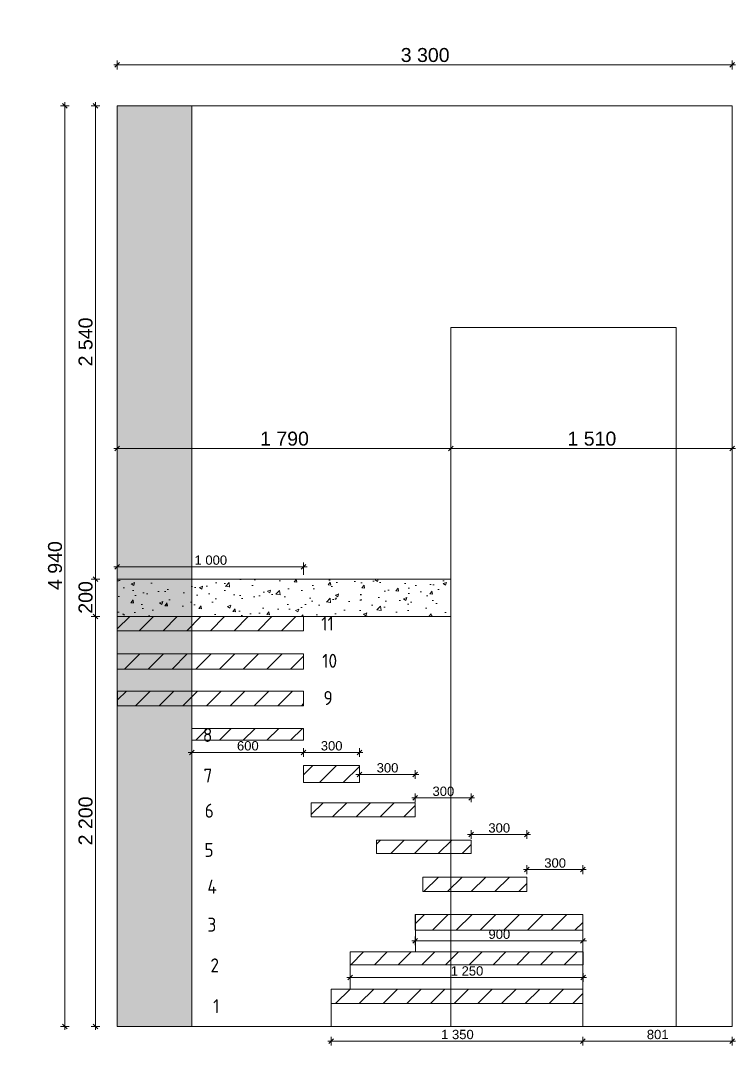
# Model space of a CAD drawing. Header units: millimetres. Extents: x 2336463 to 2579121, y 595385 to 778077.
# Drawn here: x 2513942 to 2517780, y 655423 to 660923 of the extents above; entities that cross this region are included whole.
import ezdxf

# ---------------------------------------------------------------- set-up
doc = ezdxf.new("R2010")
doc.units = ezdxf.units.MM
doc.header["$MEASUREMENT"] = 0
doc.layers.add('1 Планировка размеры', color=7, linetype='Continuous')
for name, color, linetype, lineweight, true_color in [('1 Планировка размеры_Ном._пера__242', 7, 'Continuous', 13, 0x1b55b5), ('MEP - Отопление и Вентиляция.ОВ_Ном._пера__58', 7, 'Continuous', 5, 0xdf0000), ('Конструктив - Стены Несущие_Ном._пера__242', 7, 'Continuous', 13, 0x1b55b5)]:
    doc.layers.add(name, color=color, linetype=linetype, lineweight=lineweight, true_color=true_color)
for name, color, linetype, lineweight in [('1 Планировка_Ном._пера__1', 7, 'Continuous', 13), ('1 Планировка_Ном._пера__101', 252, 'Continuous', 5), ('Конструктив - Стены Несущие_Ном._пера__1', 7, 'Continuous', 13), ('Конструктив - Стены Несущие_Ном._пера__101', 252, 'Continuous', 5)]:
    doc.layers.add(name, color=color, linetype=linetype, lineweight=lineweight)
doc.styles.add('СГЕНЕРИР_СТИЛЬ_1', font='arial.ttf')
doc.styles.add('СГЕНЕРИР_СТИЛЬ_4', font='isocp.shx')
doc.dimstyles.new('СГЕНЕРИР_СТИЛЬ__1', dxfattribs={"dimtxt": 75, "dimasz": 23.75, "dimexe": 0.18, "dimexo": 300, "dimgap": 0, "dimtad": 1, "dimtih": 1, "dimtoh": 1, "dimdec": 0, "dimzin": 0, "dimdsep": 46, "dimtxsty": 'СГЕНЕРИР_СТИЛЬ_1', "dimblk": 'ARROWHEAD_6', "dimblk1": 'ARROWHEAD_6', "dimblk2": 'ARROWHEAD_6', "dimcen": 0.09, "dimclrd": 256, "dimclre": 256, "dimclrt": 256, "dimazin": 0, "dimtfac": 1, "dimtdec": 4, "dimtmove": 0, "dimatfit": 3, "dimfxl": 0, "dimtolj": 1, "dimtzin": 0, "dimarcsym": 0})
doc.dimstyles.new('СГЕНЕРИР_СТИЛЬ__10', dxfattribs={"dimtxt": 50, "dimasz": 23.75, "dimexe": 0.18, "dimexo": 300, "dimgap": 0, "dimtad": 1, "dimtih": 1, "dimtoh": 1, "dimdec": 0, "dimzin": 0, "dimdsep": 46, "dimtxsty": 'СГЕНЕРИР_СТИЛЬ_1', "dimblk": 'ARROWHEAD_6', "dimblk1": 'ARROWHEAD_6', "dimblk2": 'ARROWHEAD_6', "dimcen": 0.09, "dimclrd": 256, "dimclre": 256, "dimclrt": 256, "dimazin": 0, "dimtfac": 1, "dimtdec": 4, "dimtmove": 0, "dimatfit": 3, "dimfxl": 0, "dimtolj": 1, "dimtzin": 0, "dimarcsym": 0})
doc.dimstyles.new('СГЕНЕРИР_СТИЛЬ__2', dxfattribs={"dimtxt": 75, "dimasz": 23.75, "dimexe": 0.18, "dimexo": 300, "dimgap": 0, "dimtad": 1, "dimdec": 0, "dimzin": 0, "dimdsep": 46, "dimtxsty": 'СГЕНЕРИР_СТИЛЬ_1', "dimblk": 'ARROWHEAD_6', "dimblk1": 'ARROWHEAD_6', "dimblk2": 'ARROWHEAD_6', "dimcen": 0.09, "dimclrd": 256, "dimclre": 256, "dimclrt": 256, "dimazin": 0, "dimtfac": 1, "dimtdec": 4, "dimtmove": 0, "dimatfit": 3, "dimfxl": 0, "dimtolj": 1, "dimtzin": 0, "dimarcsym": 0})
pattern_1 = [(45, (2086872.015, 585813.69), (-63.639609, 63.639609), [])]

# ---------------------------------------------------------------- blocks, each defined once
blk = doc.blocks.new('*D2877', base_point=(2086872, 585813.7))
at = {"layer": '1 Планировка размеры_Ном._пера__242', "color": 152, "linetype": 'Continuous', "lineweight": 13, "true_color": 0x1b55b5}
for p, q in [((2514461, 660660.6), (2514461, 660707.5)), ((2517761, 660660.6), (2517761, 660707.5)), ((2514442.3, 660684.1), (2514461, 660684.1)), ((2514473.5, 660696.6), (2514448.5, 660671.6)), ((2514461, 660684.1), (2517761, 660684.1)), ((2517748.5, 660671.6), (2517773.5, 660696.6)), ((2517761, 660684.1), (2517779.8, 660684.1))]:
    blk.add_line(p, q, dxfattribs=at)
at = {"layer": '1 Планировка размеры_Ном._пера__242', "color": 152, "lineweight": 13, "true_color": 0x1b55b5, "insert": (2515982.8, 660699.1), "char_height": 75, "attachment_point": 7, "style": 'СГЕНЕРИР_СТИЛЬ_1'}
blk.add_mtext('\\A1;{\\pql;\\fArial|b0|i0|c204|p38;3\xa0300}', dxfattribs=at)
blk = doc.blocks.new('ARROWHEAD_6')
at = {"color": 0, "linetype": 'Continuous', "lineweight": 0}
for p, q in [((0, 0), (-1, 0)), ((-0.5, -0.5), (0.5, 0.5))]:
    blk.add_line(p, q, dxfattribs=at)
blk = doc.blocks.new('*D2878', base_point=(2086872, 585813.7))
at = {"layer": '1 Планировка размеры_Ном._пера__242', "color": 152, "linetype": 'Continuous', "lineweight": 13, "true_color": 0x1b55b5}
for p, q in [((2514180.6, 660465.1), (2514180.6, 660483.8)), ((2514204, 660465.1), (2514157.1, 660465.1)), ((2514193.1, 660452.6), (2514168.1, 660477.6)), ((2514180.6, 655525.1), (2514180.6, 660465.1)), ((2514168.1, 655537.6), (2514193.1, 655512.6)), ((2514204, 655525.1), (2514157.1, 655525.1)), ((2514180.6, 655506.3), (2514180.6, 655525.1))]:
    blk.add_line(p, q, dxfattribs=at)
at = {"layer": '1 Планировка размеры_Ном._пера__242', "color": 152, "lineweight": 13, "true_color": 0x1b55b5, "insert": (2514165.6, 657866.8), "char_height": 75, "attachment_point": 7, "rotation": 90, "style": 'СГЕНЕРИР_СТИЛЬ_1'}
blk.add_mtext('\\A1;{\\pql;\\fArial|b0|i0|c204|p38;4\xa0940}', dxfattribs=at)
blk = doc.blocks.new('*D2879', base_point=(2086872, 585813.7))
at = {"layer": '1 Планировка размеры_Ном._пера__242', "color": 152, "linetype": 'Continuous', "lineweight": 13, "true_color": 0x1b55b5}
for p, q in [((2514442.3, 658625.7), (2514461, 658625.7)), ((2514473.5, 658638.2), (2514448.5, 658613.2)), ((2514461, 658225.1), (2514461, 658649.1)), ((2514461, 658625.7), (2516251, 658625.7)), ((2516263.5, 658638.2), (2516238.5, 658613.2)), ((2516251, 658225.1), (2516251, 658649.1))]:
    blk.add_line(p, q, dxfattribs=at)
at = {"layer": '1 Планировка размеры_Ном._пера__242', "color": 152, "lineweight": 13, "true_color": 0x1b55b5, "insert": (2515227.8, 658640.7), "char_height": 75, "attachment_point": 7, "style": 'СГЕНЕРИР_СТИЛЬ_1'}
blk.add_mtext('\\A1;{\\pql;\\fArial|b0|i0|c204|p38;1\xa0790}', dxfattribs=at)
blk = doc.blocks.new('*D2880', base_point=(2086872, 585813.7))
at = {"layer": '1 Планировка размеры_Ном._пера__242', "color": 152, "linetype": 'Continuous', "lineweight": 13, "true_color": 0x1b55b5}
for p, q in [((2516263.5, 658638.2), (2516238.5, 658613.2)), ((2516251, 658225.1), (2516251, 658649.1)), ((2516251, 658625.7), (2517761, 658625.7)), ((2517748.5, 658613.2), (2517773.5, 658638.2)), ((2517761, 655825.1), (2517761, 658649.1)), ((2517761, 658625.7), (2517779.8, 658625.7))]:
    blk.add_line(p, q, dxfattribs=at)
at = {"layer": '1 Планировка размеры_Ном._пера__242', "color": 152, "lineweight": 13, "true_color": 0x1b55b5, "insert": (2516877.8, 658640.7), "char_height": 75, "attachment_point": 7, "style": 'СГЕНЕРИР_СТИЛЬ_1'}
blk.add_mtext('\\A1;{\\pql;\\fArial|b0|i0|c204|p38;1\xa0510}', dxfattribs=at)
blk = doc.blocks.new('*D2881', base_point=(2086872, 585813.7))
at = {"layer": '1 Планировка размеры_Ном._пера__242', "color": 152, "linetype": 'Continuous', "lineweight": 13, "true_color": 0x1b55b5}
for p, q in [((2514331.9, 657737.6), (2514356.9, 657712.6)), ((2514367.9, 657725.1), (2514321, 657725.1)), ((2514344.4, 655525.1), (2514344.4, 657725.1)), ((2514331.9, 655537.6), (2514356.9, 655512.6)), ((2514367.9, 655525.1), (2514321, 655525.1)), ((2514344.4, 655506.3), (2514344.4, 655525.1))]:
    blk.add_line(p, q, dxfattribs=at)
at = {"layer": '1 Планировка размеры_Ном._пера__242', "color": 152, "lineweight": 13, "true_color": 0x1b55b5, "insert": (2514329.4, 656496.8), "char_height": 75, "attachment_point": 7, "rotation": 90, "style": 'СГЕНЕРИР_СТИЛЬ_1'}
blk.add_mtext('\\A1;{\\pql;\\fArial|b0|i0|c204|p38;2\xa0200}', dxfattribs=at)
blk = doc.blocks.new('*D2882', base_point=(2086872, 585813.7))
at = {"layer": '1 Планировка размеры_Ном._пера__242', "color": 152, "linetype": 'Continuous', "lineweight": 13, "true_color": 0x1b55b5}
for p, q in [((2514367.9, 657925.1), (2514321, 657925.1)), ((2514331.9, 657937.6), (2514356.9, 657912.6)), ((2514344.4, 657725.1), (2514344.4, 657925.1)), ((2514331.9, 657737.6), (2514356.9, 657712.6)), ((2514367.9, 657725.1), (2514321, 657725.1))]:
    blk.add_line(p, q, dxfattribs=at)
at = {"layer": '1 Планировка размеры_Ном._пера__242', "color": 152, "lineweight": 13, "true_color": 0x1b55b5, "insert": (2514329.4, 657739.7), "char_height": 75, "attachment_point": 7, "rotation": 90, "style": 'СГЕНЕРИР_СТИЛЬ_1'}
blk.add_mtext('\\A1;{\\pql;\\fArial|b0|i0|c204|p38;200}', dxfattribs=at)
blk = doc.blocks.new('*D2883', base_point=(2086872, 585813.7))
at = {"layer": '1 Планировка размеры_Ном._пера__242', "color": 152, "linetype": 'Continuous', "lineweight": 13, "true_color": 0x1b55b5}
for p, q in [((2514344.4, 660465.1), (2514344.4, 660483.8)), ((2514367.9, 660465.1), (2514321, 660465.1)), ((2514356.9, 660452.6), (2514331.9, 660477.6)), ((2514344.4, 657925.1), (2514344.4, 660465.1)), ((2514367.9, 657925.1), (2514321, 657925.1)), ((2514331.9, 657937.6), (2514356.9, 657912.6))]:
    blk.add_line(p, q, dxfattribs=at)
at = {"layer": '1 Планировка размеры_Ном._пера__242', "color": 152, "lineweight": 13, "true_color": 0x1b55b5, "insert": (2514329.4, 659066.8), "char_height": 75, "attachment_point": 7, "rotation": 90, "style": 'СГЕНЕРИР_СТИЛЬ_1'}
blk.add_mtext('\\A1;{\\pql;\\fArial|b0|i0|c204|p38;2\xa0540}', dxfattribs=at)
blk = doc.blocks.new('*D3096', base_point=(2086872, 585813.7))
at = {"layer": '1 Планировка размеры_Ном._пера__242', "color": 152, "linetype": 'Continuous', "lineweight": 13, "true_color": 0x1b55b5}
for p, q in [((2516041.7, 656751.4), (2516060.5, 656751.4)), ((2516073, 656763.9), (2516048, 656738.9)), ((2516060.5, 656728), (2516060.5, 656774.8)), ((2516060.5, 656751.4), (2516360.1, 656751.4)), ((2516347.6, 656738.9), (2516372.6, 656763.9)), ((2516360.1, 656728), (2516360.1, 656774.8)), ((2516360.1, 656751.4), (2516378.8, 656751.4))]:
    blk.add_line(p, q, dxfattribs=at)
at = {"layer": '1 Планировка размеры_Ном._пера__242', "color": 152, "lineweight": 13, "true_color": 0x1b55b5, "insert": (2516153.4, 656761.4), "char_height": 50, "attachment_point": 7, "style": 'СГЕНЕРИР_СТИЛЬ_1'}
blk.add_mtext('\\A1;{\\pql;\\fArial|b0|i0|c204|p38;300}', dxfattribs=at)
blk = doc.blocks.new('*D3097', base_point=(2086872, 585813.7))
at = {"layer": '1 Планировка размеры_Ном._пера__242', "color": 152, "linetype": 'Continuous', "lineweight": 13, "true_color": 0x1b55b5}
for p, q in [((2515742, 656877.2), (2515760.7, 656877.2)), ((2515773.2, 656889.7), (2515748.2, 656864.7)), ((2515760.7, 656853.8), (2515760.7, 656900.7)), ((2515760.7, 656877.2), (2516060.5, 656877.2)), ((2516048, 656864.7), (2516073, 656889.7)), ((2516060.5, 656853.8), (2516060.5, 656900.7)), ((2516060.5, 656877.2), (2516079.2, 656877.2))]:
    blk.add_line(p, q, dxfattribs=at)
at = {"layer": '1 Планировка размеры_Ном._пера__242', "color": 152, "lineweight": 13, "true_color": 0x1b55b5, "insert": (2515853.7, 656887.2), "char_height": 50, "attachment_point": 7, "style": 'СГЕНЕРИР_СТИЛЬ_1'}
blk.add_mtext('\\A1;{\\pql;\\fArial|b0|i0|c204|p38;300}', dxfattribs=at)
blk = doc.blocks.new('*D3098', base_point=(2086872, 585813.7))
at = {"layer": '1 Планировка размеры_Ном._пера__242', "color": 152, "linetype": 'Continuous', "lineweight": 13, "true_color": 0x1b55b5}
for p, q in [((2514861, 656971.9), (2514861, 657018.7)), ((2515460.6, 656971.9), (2515460.6, 657018.7)), ((2514842.3, 656995.3), (2514861, 656995.3)), ((2514873.5, 657007.8), (2514848.5, 656982.8)), ((2514861, 656995.3), (2515460.6, 656995.3)), ((2515473.1, 657007.8), (2515448.1, 656982.8))]:
    blk.add_line(p, q, dxfattribs=at)
at = {"layer": '1 Планировка размеры_Ном._пера__242', "color": 152, "lineweight": 13, "true_color": 0x1b55b5, "insert": (2515103.9, 657005.3), "char_height": 50, "attachment_point": 7, "style": 'СГЕНЕРИР_СТИЛЬ_1'}
blk.add_mtext('\\A1;{\\pql;\\fArial|b0|i0|c204|p38;600}', dxfattribs=at)
blk = doc.blocks.new('*D3099', base_point=(2086872, 585813.7))
at = {"layer": '1 Планировка размеры_Ном._пера__242', "color": 152, "linetype": 'Continuous', "lineweight": 13, "true_color": 0x1b55b5}
for p, q in [((2515460.6, 656971.9), (2515460.6, 657018.7)), ((2515760.7, 656971.9), (2515760.7, 657018.7)), ((2515473.1, 657007.8), (2515448.1, 656982.8)), ((2515460.6, 656995.3), (2515760.7, 656995.3)), ((2515748.2, 656982.8), (2515773.2, 657007.8)), ((2515760.7, 656995.3), (2515779.5, 656995.3))]:
    blk.add_line(p, q, dxfattribs=at)
at = {"layer": '1 Планировка размеры_Ном._пера__242', "color": 152, "lineweight": 13, "true_color": 0x1b55b5, "insert": (2515553.7, 657005.3), "char_height": 50, "attachment_point": 7, "style": 'СГЕНЕРИР_СТИЛЬ_1'}
blk.add_mtext('\\A1;{\\pql;\\fArial|b0|i0|c204|p38;300}', dxfattribs=at)
blk = doc.blocks.new('*D3100', base_point=(2086872, 585813.7))
at = {"layer": '1 Планировка размеры_Ном._пера__242', "color": 152, "linetype": 'Continuous', "lineweight": 13, "true_color": 0x1b55b5}
for p, q in [((2514474.1, 658004.1), (2514449.1, 657979.1)), ((2514461.6, 657948.6), (2514461.6, 658015.1)), ((2515449.1, 657979.1), (2515474.1, 658004.1)), ((2515461.6, 657948.6), (2515461.6, 658015.1)), ((2514442.9, 657991.6), (2514461.6, 657991.6)), ((2514461.6, 657991.6), (2515461.6, 657991.6)), ((2515461.6, 657991.6), (2515480.3, 657991.6))]:
    blk.add_line(p, q, dxfattribs=at)
at = {"layer": '1 Планировка размеры_Ном._пера__242', "color": 152, "lineweight": 13, "true_color": 0x1b55b5, "insert": (2514876.1, 658001.6), "char_height": 50, "attachment_point": 7, "style": 'СГЕНЕРИР_СТИЛЬ_1'}
blk.add_mtext('\\A1;{\\pql;\\fArial|b0|i0|c204|p38;1\xa0000}', dxfattribs=at)
blk = doc.blocks.new('*D3101', base_point=(2086872, 585813.7))
at = {"layer": '1 Планировка размеры_Ном._пера__242', "color": 152, "linetype": 'Continuous', "lineweight": 13, "true_color": 0x1b55b5}
for p, q in [((2515591.5, 655446.3), (2515610.2, 655446.3)), ((2515622.7, 655458.8), (2515597.7, 655433.8)), ((2515610.2, 655422.9), (2515610.2, 655469.8)), ((2515610.2, 655446.3), (2516960.4, 655446.3)), ((2516972.9, 655458.8), (2516947.9, 655433.8)), ((2516960.4, 655422.9), (2516960.4, 655469.8))]:
    blk.add_line(p, q, dxfattribs=at)
at = {"layer": '1 Планировка размеры_Ном._пера__242', "color": 152, "lineweight": 13, "true_color": 0x1b55b5, "insert": (2516199.8, 655456.3), "char_height": 50, "attachment_point": 7, "style": 'СГЕНЕРИР_СТИЛЬ_1'}
blk.add_mtext('\\A1;{\\pql;\\fArial|b0|i0|c204|p38;1\xa0350}', dxfattribs=at)
blk = doc.blocks.new('*D3102', base_point=(2086872, 585813.7))
at = {"layer": '1 Планировка размеры_Ном._пера__242', "color": 152, "linetype": 'Continuous', "lineweight": 13, "true_color": 0x1b55b5}
for p, q in [((2516972.9, 655458.8), (2516947.9, 655433.8)), ((2516960.4, 655422.9), (2516960.4, 655469.8)), ((2516960.4, 655446.3), (2517761, 655446.3)), ((2517748.5, 655433.8), (2517773.5, 655458.8)), ((2517761, 655422.9), (2517761, 655469.8)), ((2517761, 655446.3), (2517779.8, 655446.3))]:
    blk.add_line(p, q, dxfattribs=at)
at = {"layer": '1 Планировка размеры_Ном._пера__242', "color": 152, "lineweight": 13, "true_color": 0x1b55b5, "insert": (2517303.8, 655456.3), "char_height": 50, "attachment_point": 7, "style": 'СГЕНЕРИР_СТИЛЬ_1'}
blk.add_mtext('\\A1;{\\pql;\\fArial|b0|i0|c204|p38;801}', dxfattribs=at)
blk = doc.blocks.new('*D3103', base_point=(2086872, 585813.7))
at = {"layer": '1 Планировка размеры_Ном._пера__242', "color": 152, "linetype": 'Continuous', "lineweight": 13, "true_color": 0x1b55b5}
for p, q in [((2516641.6, 656366.5), (2516660.4, 656366.5)), ((2516672.9, 656379), (2516647.9, 656354)), ((2516660.4, 656343.1), (2516660.4, 656390)), ((2516660.4, 656366.5), (2516960.1, 656366.5)), ((2516947.6, 656354), (2516972.6, 656379)), ((2516960.1, 656343.1), (2516960.1, 656390)), ((2516960.1, 656366.5), (2516978.8, 656366.5))]:
    blk.add_line(p, q, dxfattribs=at)
at = {"layer": '1 Планировка размеры_Ном._пера__242', "color": 152, "lineweight": 13, "true_color": 0x1b55b5, "insert": (2516753.3, 656376.5), "char_height": 50, "attachment_point": 7, "style": 'СГЕНЕРИР_СТИЛЬ_1'}
blk.add_mtext('\\A1;{\\pql;\\fArial|b0|i0|c204|p38;300}', dxfattribs=at)
blk = doc.blocks.new('*D3104', base_point=(2086872, 585813.7))
at = {"layer": '1 Планировка размеры_Ном._пера__242', "color": 152, "linetype": 'Continuous', "lineweight": 13, "true_color": 0x1b55b5}
for p, q in [((2516360.1, 656531.2), (2516360.1, 656578.1)), ((2516660.4, 656531.2), (2516660.4, 656578.1)), ((2516341.3, 656554.7), (2516360.1, 656554.7)), ((2516372.6, 656567.2), (2516347.6, 656542.2)), ((2516360.1, 656554.7), (2516660.4, 656554.7)), ((2516647.9, 656542.2), (2516672.9, 656567.2)), ((2516660.4, 656554.7), (2516679.1, 656554.7))]:
    blk.add_line(p, q, dxfattribs=at)
at = {"layer": '1 Планировка размеры_Ном._пера__242', "color": 152, "lineweight": 13, "true_color": 0x1b55b5, "insert": (2516453.3, 656564.7), "char_height": 50, "attachment_point": 7, "style": 'СГЕНЕРИР_СТИЛЬ_1'}
blk.add_mtext('\\A1;{\\pql;\\fArial|b0|i0|c204|p38;300}', dxfattribs=at)
blk = doc.blocks.new('*D3116', base_point=(2086872, 585813.7))
at = {"layer": '1 Планировка размеры_Ном._пера__242', "color": 152, "linetype": 'Continuous', "lineweight": 13, "true_color": 0x1b55b5}
for p, q in [((2515711.7, 655763.9), (2515711.7, 655810.8)), ((2516961.9, 655763.9), (2516961.9, 655810.8)), ((2515693, 655787.4), (2515711.7, 655787.4)), ((2515724.2, 655799.9), (2515699.2, 655774.9)), ((2515711.7, 655787.4), (2516961.9, 655787.4)), ((2516949.4, 655774.9), (2516974.4, 655799.9)), ((2516961.9, 655787.4), (2516980.7, 655787.4))]:
    blk.add_line(p, q, dxfattribs=at)
at = {"layer": '1 Планировка размеры_Ном._пера__242', "color": 152, "lineweight": 13, "true_color": 0x1b55b5, "insert": (2516251.3, 655797.4), "char_height": 50, "attachment_point": 7, "style": 'СГЕНЕРИР_СТИЛЬ_1'}
blk.add_mtext('\\A1;{\\pql;\\fArial|b0|i0|c204|p38;1\xa0250}', dxfattribs=at)
blk = doc.blocks.new('*D3117', base_point=(2086872, 585813.7))
at = {"layer": '1 Планировка размеры_Ном._пера__242', "color": 152, "linetype": 'Continuous', "lineweight": 13, "true_color": 0x1b55b5}
for p, q in [((2516042.1, 655984.3), (2516060.8, 655984.3)), ((2516073.3, 655996.8), (2516048.3, 655971.8)), ((2516060.8, 655960.8), (2516060.8, 656007.7)), ((2516060.8, 655984.3), (2516960.8, 655984.3)), ((2516948.3, 655971.8), (2516973.3, 655996.8)), ((2516960.8, 655960.8), (2516960.8, 656007.7)), ((2516960.8, 655984.3), (2516979.5, 655984.3))]:
    blk.add_line(p, q, dxfattribs=at)
at = {"layer": '1 Планировка размеры_Ном._пера__242', "color": 152, "lineweight": 13, "true_color": 0x1b55b5, "insert": (2516453.9, 655994.3), "char_height": 50, "attachment_point": 7, "style": 'СГЕНЕРИР_СТИЛЬ_1'}
blk.add_mtext('\\A1;{\\pql;\\fArial|b0|i0|c204|p38;900}', dxfattribs=at)

msp = doc.modelspace()

# ---------------------------------------------------------------- hatches: boundary and pattern name
at = {"layer": 'Конструктив - Стены Несущие_Ном._пера__1', "linetype": 'Continuous', "lineweight": 13}
h = msp.add_hatch(dxfattribs=at)
h.set_pattern_fill('AR_CONC', style=0, pattern_type=2)
h.set_pattern_definition([(50, (2086872.01, 585813.69), (-182.18467, 15.939086), [19.05, -209.55]), (355, (2086872.01, 585813.69), (-35.24342, 191.056845), [15.24, -167.640584]), (100.451445, (2086887.2, 585812.36), (146.94125, 175.11775), [16.19001, -178.090245]), (46.1842, (2086872.01, 585864.49), (-271.07904, 42.04233), [28.575, -314.325]), (96.63556, (2086894.6, 585860.98), (237.40413, 247.42612), [24.28502, -267.1356]), (351.18415, (2086872.01, 585864.49), (237.40413, 247.42612), [22.85997, -251.45973]), (21, (2086897.41, 585851.79), (-151.61439, 102.2652), [19.05, -209.55]), (326, (2086897.41, 585851.79), (61.80203, 184.18797), [15.24, -167.64]), (71.451445, (2086910.05, 585843.26), (213.41642, 81.92277), [16.19001, -178.08994]), (37.5, (2086872.015, 585813.686), (3.088603, 84.555039), [0, -165.608, 0, -170.18, 0, -168.275]), (7.5, (2086872.015, 585813.69), (66.819663, 100.180575), [0, -97.028, 0, -161.798, 0, -64.135]), (327.5, (2086815.37, 585813.686), (-135.590595, 5.728744), [0, -63.5, 0, -198.12, 0, -262.89]), (317.5, (2086789.97, 585813.69), (148.12918, 25.42649), [0, -82.55, 0, -131.572, 0, -186.69])])
h.paths.add_polyline_path([(2514461, 657925.1), (2516251, 657925.1), (2516251, 657725.1), (2514461, 657725.1)])
at = {"layer": 'Конструктив - Стены Несущие_Ном._пера__101', "linetype": 'Continuous', "lineweight": 0, "true_color": 0x262626}
msp.add_hatch(color=250, dxfattribs=at).paths.add_polyline_path([(2514461, 655525.1), (2514861, 655525.1), (2514861, 660465.1), (2514461, 660465.1)])
at = {"layer": 'Конструктив - Стены Несущие_Ном._пера__242', "linetype": 'Continuous', "lineweight": 13, "true_color": 0x1b55b5}
h = msp.add_hatch(dxfattribs=at)
h.set_pattern_fill('Блоки_Бетонные_Эффективные', color=152, style=0, pattern_type=2)
h.set_pattern_definition(pattern_1)
h.paths.add_polyline_path([(2514461.6, 657648.6), (2515461.6, 657648.6), (2515461.6, 657724.2), (2514461.6, 657724.2)])
h = msp.add_hatch(dxfattribs=at)
h.set_pattern_fill('Блоки_Бетонные_Эффективные', color=152, style=0, pattern_type=2)
h.set_pattern_definition(pattern_1)
h.paths.add_polyline_path([(2514461, 657442.3), (2515461.6, 657442.3), (2515461.6, 657524.5), (2514461, 657524.5)])
h = msp.add_hatch(dxfattribs=at)
h.set_pattern_fill('Блоки_Бетонные_Эффективные', color=152, style=0, pattern_type=2)
h.set_pattern_definition(pattern_1)
h.paths.add_polyline_path([(2514462.5, 657246), (2515461.6, 657246), (2515461.6, 657324.9), (2514462.5, 657324.9)])
h = msp.add_hatch(dxfattribs=at)
h.set_pattern_fill('Блоки_Бетонные_Эффективные', color=152, style=0, pattern_type=2)
h.set_pattern_definition(pattern_1)
h.paths.add_polyline_path([(2514861, 657060.7), (2515460.6, 657060.7), (2515460.6, 657124.2), (2514861, 657124.2)])
h = msp.add_hatch(dxfattribs=at)
h.set_pattern_fill('Блоки_Бетонные_Эффективные', color=152, style=0, pattern_type=2)
h.set_pattern_definition(pattern_1)
h.paths.add_polyline_path([(2515460.5, 656833.5), (2515760.7, 656833.5), (2515760.7, 656925.1), (2515460.5, 656925.1)])
h = msp.add_hatch(dxfattribs=at)
h.set_pattern_fill('Блоки_Бетонные_Эффективные', color=152, style=0, pattern_type=2)
h.set_pattern_definition(pattern_1)
h.paths.add_polyline_path([(2515502.2, 656649.7), (2516060.5, 656649.7), (2516060.5, 656725.5), (2515502.2, 656725.5)])
h = msp.add_hatch(dxfattribs=at)
h.set_pattern_fill('Блоки_Бетонные_Эффективные', color=152, style=0, pattern_type=2)
h.set_pattern_definition(pattern_1)
h.paths.add_polyline_path([(2515853.1, 656453.4), (2516360.1, 656453.4), (2516360.1, 656525.1), (2515853.1, 656525.1)])
h = msp.add_hatch(dxfattribs=at)
h.set_pattern_fill('Блоки_Бетонные_Эффективные', color=152, style=0, pattern_type=2)
h.set_pattern_definition(pattern_1)
h.paths.add_polyline_path([(2516101.7, 656248.4), (2516660.4, 656248.4), (2516660.4, 656326.3), (2516101.7, 656326.3)])
h = msp.add_hatch(dxfattribs=at)
h.set_pattern_fill('Блоки_Бетонные_Эффективные', color=152, style=0, pattern_type=2)
h.set_pattern_definition(pattern_1)
h.paths.add_polyline_path([(2516060.8, 656040.9), (2516960.1, 656040.9), (2516960.1, 656125.1), (2516060.8, 656125.1)])
h = msp.add_hatch(dxfattribs=at)
h.set_pattern_fill('Блоки_Бетонные_Эффективные', color=152, style=0, pattern_type=2)
h.set_pattern_definition(pattern_1)
h.paths.add_polyline_path([(2515711.7, 655856.1), (2516961.9, 655856.1), (2516961.9, 655925.1), (2515711.7, 655925.1)])
h = msp.add_hatch(dxfattribs=at)
h.set_pattern_fill('Блоки_Бетонные_Эффективные', color=152, style=0, pattern_type=2)
h.set_pattern_definition(pattern_1)
h.paths.add_polyline_path([(2515610.2, 655647.6), (2516960.4, 655647.6), (2516960.4, 655725.1), (2515610.2, 655725.1)])

# ---------------------------------------------------------------- linework, layer by layer
at = {"layer": '1 Планировка_Ном._пера__1', "color": 7, "linetype": 'Continuous', "lineweight": 13}
for p, q in [((2514461, 660465.1), (2517761, 660465.1)), ((2514461, 655525.1), (2514461, 660465.1)), ((2517761, 660465.1), (2517761, 655525.1)), ((2517461, 659275.1), (2516251, 659275.1)), ((2516251, 659275.1), (2516251, 655525.1)), ((2517461, 655525.1), (2517461, 659275.1)), ((2517761, 655525.1), (2514461, 655525.1)), ((2516251, 655525.1), (2517461, 655525.1))]:
    msp.add_line(p, q, dxfattribs=at)
at = {"layer": '1 Планировка_Ном._пера__101', "color": 252, "linetype": 'Continuous', "lineweight": 5}
for p, q in [((2516251, 656725.5), (2516251, 656524.9)), ((2516251, 656326.3), (2516251, 656524.9)), ((2516251, 656326.3), (2516251, 656125.1)), ((2516251.7, 656125.1), (2516251.7, 656326.3)), ((2516062.2, 656125.1), (2516062.2, 655925.1)), ((2516960.8, 656125.1), (2516413.2, 656125.1)), ((2516960.8, 656125.1), (2516960.8, 655925.1)), ((2516960.8, 655925.1), (2516960.8, 656125.1)), ((2515711.7, 655925.1), (2516960.8, 655925.1)), ((2515711.7, 655725.1), (2515711.7, 655925.1)), ((2516413.2, 655925.1), (2516960.8, 655925.1)), ((2516960.8, 655925.1), (2516960.8, 655725.1)), ((2516960.8, 655925.1), (2516960.8, 655725.1)), ((2516960.8, 655725.1), (2515609.7, 655725.1)), ((2515609.7, 655725.1), (2515609.7, 655525.1)), ((2516960.8, 655725.1), (2515711.7, 655725.1)), ((2516960.8, 655525.1), (2516960.8, 655725.1)), ((2516960.8, 655525.1), (2516960.8, 655725.1)), ((2515609.7, 655525.1), (2516960.8, 655525.1)), ((2515765.3, 655525.1), (2516960.8, 655525.1))]:
    msp.add_line(p, q, dxfattribs=at)
at = {"layer": 'Конструктив - Стены Несущие_Ном._пера__1', "color": 7, "linetype": 'Continuous', "lineweight": 13, "flags": 128}
for points in [[(2514461, 655525.1), (2514861, 655525.1), (2514861, 660465.1), (2514461, 660465.1)], [(2514461, 657925.1), (2516251, 657925.1), (2516251, 657725.1), (2514461, 657725.1)], [(2514461.6, 657648.6), (2515461.6, 657648.6), (2515461.6, 657724.2), (2514461.6, 657724.2)], [(2514461, 657442.3), (2515461.6, 657442.3), (2515461.6, 657524.5), (2514461, 657524.5)], [(2514462.5, 657246), (2515461.6, 657246), (2515461.6, 657324.9), (2514462.5, 657324.9)], [(2514861, 657060.7), (2515460.6, 657060.7), (2515460.6, 657124.2), (2514861, 657124.2)], [(2515460.5, 656833.5), (2515760.7, 656833.5), (2515760.7, 656925.1), (2515460.5, 656925.1)], [(2515502.2, 656649.7), (2516060.5, 656649.7), (2516060.5, 656725.5), (2515502.2, 656725.5)], [(2515853.1, 656453.4), (2516360.1, 656453.4), (2516360.1, 656525.1), (2515853.1, 656525.1)], [(2516101.7, 656248.4), (2516660.4, 656248.4), (2516660.4, 656326.3), (2516101.7, 656326.3)], [(2516060.8, 656040.9), (2516960.1, 656040.9), (2516960.1, 656125.1), (2516060.8, 656125.1)], [(2515711.7, 655856.1), (2516961.9, 655856.1), (2516961.9, 655925.1), (2515711.7, 655925.1)], [(2515610.2, 655647.6), (2516960.4, 655647.6), (2516960.4, 655725.1), (2515610.2, 655725.1)]]:
    msp.add_lwpolyline(points, close=True, dxfattribs=at)

# ---------------------------------------------------------------- texts
at = {"layer": 'MEP - Отопление и Вентиляция.ОВ_Ном._пера__58', "color": 12, "linetype": 'Continuous', "lineweight": 5, "true_color": 0xdf0000, "char_height": 75, "attachment_point": 3, "style": 'СГЕНЕРИР_СТИЛЬ_4'}
for s, insert in [('\\A1;{\\pqr;\\Fisocp.shx;1\\Fisocp.shx;1}', (2515623.6, 657724.2)), ('\\A1;{\\pqr;\\Fisocp.shx;10}', (2515641.3, 657524.5)), ('\\A1;{\\pqr;\\Fisocp.shx;9}', (2515617.8, 657324.9)), ('\\A1;{\\pqr;\\Fisocp.shx;8}', (2514971.6, 657126.7)), ('\\A1;{\\pqr;\\Fisocp.shx;7}', (2514971.6, 656909)), ('\\A1;{\\pqr;\\Fisocp.shx;6}', (2514979.4, 656720.2)), ('\\A1;{\\pqr;\\Fisocp.shx;5}', (2514978.2, 656509.9)), ('\\A1;{\\pqr;\\Fisocp.shx;4}', (2514995.9, 656312.7)), ('\\A1;{\\pqr;\\Fisocp.shx;3}', (2514993.1, 656108.7)), ('\\A1;{\\pqr;\\Fisocp.shx;2}', (2515007.4, 655890.2)), ('\\A1;{\\pqr;\\Fisocp.shx;1}', (2515009.3, 655671.7))]:
    msp.add_mtext(s, dxfattribs=dict(at, insert=insert))

# ---------------------------------------------------------------- dimensions: what is measured, and where the dimension line sits
at = {"layer": '1 Планировка размеры', "color": 152, "linetype": 'Continuous', "lineweight": 13, "true_color": 0x1b55b5}
for base, p1, p2, dimstyle, picture, middle in [((2517761, 660684.1), (2514461, 660465.1), (2517761, 660465.1), 'СГЕНЕРИР_СТИЛЬ__1', '*D2877', (2516111.6, 660736.6)), ((2516251, 658625.7), (2514461, 657925.1), (2516251, 657925.1), 'СГЕНЕРИР_СТИЛЬ__1', '*D2879', (2515356.6, 658678.2)), ((2517761, 658625.7), (2516251, 657925.1), (2517761, 655525.1), 'СГЕНЕРИР_СТИЛЬ__1', '*D2880', (2517006.6, 658678.2)), ((2515461.6, 657991.6), (2514461.6, 657648.6), (2515461.6, 657648.6), 'СГЕНЕРИР_СТИЛЬ__10', '*D3100', (2514962, 658026.6)), ((2515460.6, 656995.3), (2514861, 657060.7), (2515460.6, 657060.7), 'СГЕНЕРИР_СТИЛЬ__10', '*D3098', (2515161.1, 657030.3)), ((2515760.7, 656995.3), (2515460.6, 657060.7), (2515760.7, 656925.1), 'СГЕНЕРИР_СТИЛЬ__10', '*D3099', (2515610.9, 657030.3)), ((2516060.5, 656877.2), (2515760.7, 656833.5), (2516060.5, 656725.5), 'СГЕНЕРИР_СТИЛЬ__10', '*D3097', (2515910.9, 656912.2)), ((2516360.1, 656751.4), (2516060.5, 656649.7), (2516360.1, 656525.1), 'СГЕНЕРИР_СТИЛЬ__10', '*D3096', (2516210.5, 656786.4)), ((2516660.4, 656554.7), (2516360.1, 656525.1), (2516660.4, 656326.3), 'СГЕНЕРИР_СТИЛЬ__10', '*D3104', (2516510.5, 656589.7)), ((2516960.1, 656366.5), (2516660.4, 656326.3), (2516960.1, 656125.1), 'СГЕНЕРИР_СТИЛЬ__10', '*D3103', (2516810.5, 656401.5)), ((2516960.8, 655984.3), (2516060.8, 656040.9), (2516960.8, 656025.1), 'СГЕНЕРИР_СТИЛЬ__10', '*D3117', (2516511.1, 656019.3)), ((2516961.9, 655787.4), (2515711.7, 655856.1), (2516961.9, 655856.1), 'СГЕНЕРИР_СТИЛЬ__10', '*D3116', (2516337.2, 655822.4)), ((2516960.4, 655446.3), (2515610.2, 655647.6), (2516960.4, 655647.6), 'СГЕНЕРИР_СТИЛЬ__10', '*D3101', (2516285.7, 655481.3)), ((2517761, 655446.3), (2516960.4, 655647.6), (2517761, 655525.1), 'СГЕНЕРИР_СТИЛЬ__10', '*D3102', (2517361, 655481.3))]:
    dim = msp.add_linear_dim(base=base, p1=p1, p2=p2, dimstyle=dimstyle, dxfattribs=at)
    dim.commit()
    dim.dimension.update_dxf_attribs({"geometry": picture, "text_midpoint": middle, "dimtype": 160})
for base, p1, p2, picture, middle in [((2514180.6, 660465.1), (2514461, 655525.1), (2514461, 660465.1), '*D2878', (2514128.1, 657995.7)), ((2514344.4, 660465.1), (2514461, 657925.1), (2514461, 660465.1), '*D2883', (2514291.9, 659195.7)), ((2514344.4, 657925.1), (2514461, 657725.1), (2514461, 657925.1), '*D2882', (2514291.9, 657825.5)), ((2514344.4, 657725.1), (2514461, 655525.1), (2514461, 657725.1), '*D2881', (2514291.9, 656625.7))]:
    dim = msp.add_linear_dim(base=base, p1=p1, p2=p2, angle=90, dimstyle='СГЕНЕРИР_СТИЛЬ__2', dxfattribs=at)
    dim.commit()
    dim.dimension.update_dxf_attribs({"geometry": picture, "text_midpoint": middle, "dimtype": 160, "text_rotation": 90})

doc.saveas('drawing.dxf')
